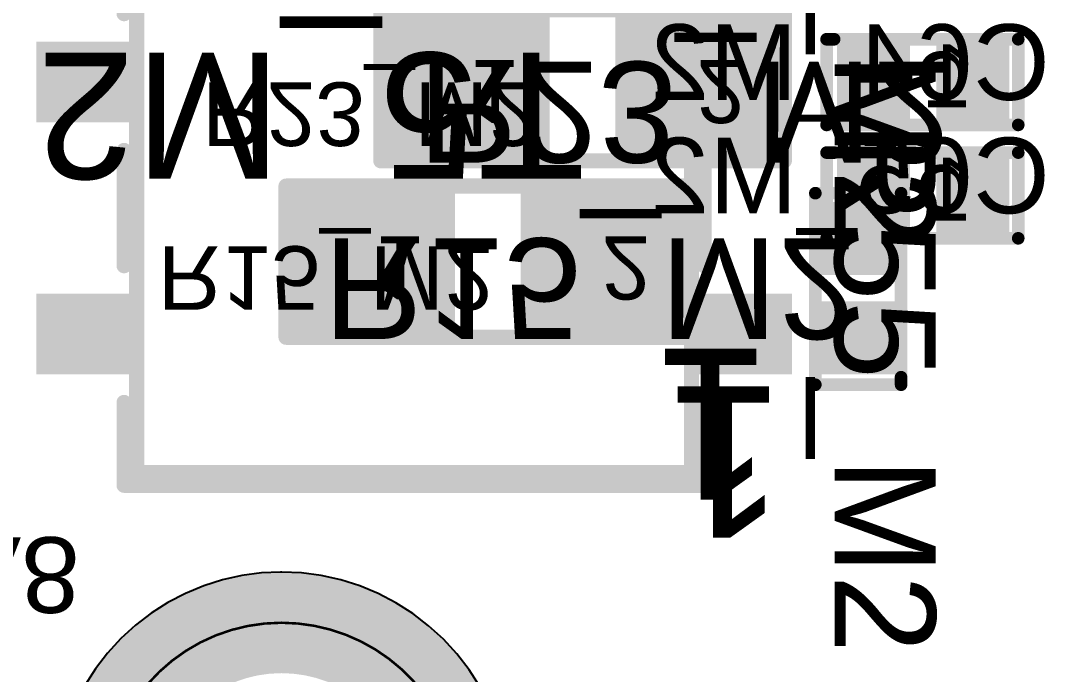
# Model space of a CAD drawing. Header units: inches. Extents: x -0.3 to 12.2, y -3.2 to 4.4.
# Drawn here: x 1.6259 to 2.032, y 0.4414 to 0.7009 of the extents above; entities that cross this region are included whole.
import ezdxf

# ---------------------------------------------------------------- set-up
doc = ezdxf.new("R2010")
doc.units = ezdxf.units.IN
doc.header["$MEASUREMENT"] = 0
for name, color, linetype in [('Board', 76, 'Continuous'), ('Board Layer Stack Bottom Overlay', 54, 'Continuous'), ('Board Layer Stack Bottom Solder', 6, 'Continuous'), ('Bottom Assembly', 216, 'Continuous'), ('Bottom Layer_L8', 5, 'Continuous'), ('Bottom Paste', 16, 'Continuous'), ('FAB', 56, 'Continuous'), ('Plane_L2', 76, 'Continuous'), ('Plane_L4', 136, 'Continuous'), ('Plane_L5', 16, 'Continuous'), ('Plane_L7', 216, 'Continuous'), ('Top Assembly', 6, 'Continuous'), ('Top Overlay', 2, 'Continuous'), ('Top Paste', 8, 'Continuous'), ('Top Solder', 216, 'Continuous'), ('TOP_L1', 1, 'Continuous')]:
    doc.layers.add(name, color=color, linetype=linetype)
doc.styles.add('Arial', font='', dxfattribs={"height": 0.2})
doc.styles.get('Arial').set_extended_font_data('Arial')

# ---------------------------------------------------------------- blocks, each defined once
blk = doc.blocks.new('R0402_1')
at = {"layer": 'Top Paste'}
for points in [[(-0.006, 0.0125), (-0.006, -0.0125), (-0.031, -0.0125), (-0.031, 0.0125)], [(0.0334, 0.0125), (0.0334, -0.0125), (0.0084, -0.0125), (0.0084, 0.0125)]]:
    blk.add_hatch(color=8, dxfattribs=at).paths.add_polyline_path(points)
at = {"layer": 'Top Solder'}
for points in [[(-0.004, 0.0145), (-0.004, -0.0145), (-0.033, -0.0145), (-0.033, 0.0145)], [(0.0354, 0.0145), (0.0354, -0.0145), (0.0064, -0.0145), (0.0064, 0.0145)]]:
    blk.add_hatch(color=216, dxfattribs=at).paths.add_polyline_path(points)
at = {"layer": 'TOP_L1'}
for points in [[(-0.006, 0.0125), (-0.006, -0.0125), (-0.031, -0.0125), (-0.031, 0.0125)], [(0.0334, 0.0125), (0.0334, -0.0125), (0.0084, -0.0125), (0.0084, 0.0125)]]:
    blk.add_hatch(color=1, dxfattribs=at).paths.add_polyline_path(points)
at = {"layer": 'Top Assembly'}
for points in [[(-0.0365, -0.017, 0.005, 0.005, 0), (-0.0365, 0.017, 0.005, 0.005, 0)], [(0.0395, 0.017, 0.005, 0.005, 0), (-0.0365, 0.017, 0.005, 0.005, 0)], [(0.0395, -0.017, 0.005, 0.005, 0), (0.0395, 0.017, 0.005, 0.005, 0)], [(0.0395, -0.017, 0.005, 0.005, 0), (-0.0365, -0.017, 0.005, 0.005, 0)]]:
    blk.add_lwpolyline(points, format="xyseb", dxfattribs=at)
for points in [[(-0.03775, 0.017, 0.0025, 0.0025, 1), (-0.03525, 0.017, 0.0025, 0.0025, 1)], [(-0.03775, 0.017, 0.0025, 0.0025, 1), (-0.03525, 0.017, 0.0025, 0.0025, 1)], [(0.03825, 0.017, 0.0025, 0.0025, 1), (0.04075, 0.017, 0.0025, 0.0025, 1)], [(0.03825, 0.017, 0.0025, 0.0025, 1), (0.04075, 0.017, 0.0025, 0.0025, 1)], [(-0.03775, -0.017, 0.0025, 0.0025, 1), (-0.03525, -0.017, 0.0025, 0.0025, 1)], [(-0.03775, -0.017, 0.0025, 0.0025, 1), (-0.03525, -0.017, 0.0025, 0.0025, 1)], [(0.03825, -0.017, 0.0025, 0.0025, 1), (0.04075, -0.017, 0.0025, 0.0025, 1)], [(0.03825, -0.017, 0.0025, 0.0025, 1), (0.04075, -0.017, 0.0025, 0.0025, 1)]]:
    blk.add_lwpolyline(points, format="xyseb", close=True, dxfattribs=at)
at = {"layer": 'Top Overlay'}
for points in [[(-0.0365, -0.017, 0.005, 0.005, 0), (-0.0365, 0.017, 0.005, 0.005, 0)], [(0.0365, 0.017, 0.005, 0.005, 0), (-0.0365, 0.017, 0.005, 0.005, 0)], [(0.0395, 0.017, 0.005, 0.005, 0), (0.0365, 0.017, 0.005, 0.005, 0)], [(0.0395, -0.017, 0.005, 0.005, 0), (0.0395, 0.017, 0.005, 0.005, 0)], [(0.0395, -0.017, 0.005, 0.005, 0), (-0.0365, -0.017, 0.005, 0.005, 0)]]:
    blk.add_lwpolyline(points, format="xyseb", dxfattribs=at)
for points in [[(-0.03775, 0.017, 0.0025, 0.0025, 1), (-0.03525, 0.017, 0.0025, 0.0025, 1)], [(-0.03775, 0.017, 0.0025, 0.0025, 1), (-0.03525, 0.017, 0.0025, 0.0025, 1)], [(0.03525, 0.017, 0.0025, 0.0025, 1), (0.03775, 0.017, 0.0025, 0.0025, 1)], [(0.03525, 0.017, 0.0025, 0.0025, 1), (0.03775, 0.017, 0.0025, 0.0025, 1)], [(0.03825, 0.017, 0.0025, 0.0025, 1), (0.04075, 0.017, 0.0025, 0.0025, 1)], [(0.03825, 0.017, 0.0025, 0.0025, 1), (0.04075, 0.017, 0.0025, 0.0025, 1)], [(-0.03775, -0.017, 0.0025, 0.0025, 1), (-0.03525, -0.017, 0.0025, 0.0025, 1)], [(-0.03775, -0.017, 0.0025, 0.0025, 1), (-0.03525, -0.017, 0.0025, 0.0025, 1)], [(0.03825, -0.017, 0.0025, 0.0025, 1), (0.04075, -0.017, 0.0025, 0.0025, 1)], [(0.03825, -0.017, 0.0025, 0.0025, 1), (0.04075, -0.017, 0.0025, 0.0025, 1)]]:
    blk.add_lwpolyline(points, format="xyseb", close=True, dxfattribs=at)
at = {"layer": 'Top Assembly', "style": 'Arial'}
blk.add_text('R55_M2', height=0.04, dxfattribs=at).set_placement((-0.06523, -0.0093))
blk = doc.blocks.new('R0402_3')
at = {"layer": 'Top Paste'}
for points in [[(-0.006, 0.0125), (-0.006, -0.0125), (-0.031, -0.0125), (-0.031, 0.0125)], [(0.0334, 0.0125), (0.0334, -0.0125), (0.0084, -0.0125), (0.0084, 0.0125)]]:
    blk.add_hatch(color=8, dxfattribs=at).paths.add_polyline_path(points)
at = {"layer": 'Top Solder'}
for points in [[(-0.004, 0.0145), (-0.004, -0.0145), (-0.033, -0.0145), (-0.033, 0.0145)], [(0.0354, 0.0145), (0.0354, -0.0145), (0.0064, -0.0145), (0.0064, 0.0145)]]:
    blk.add_hatch(color=216, dxfattribs=at).paths.add_polyline_path(points)
at = {"layer": 'TOP_L1'}
for points in [[(-0.006, 0.0125), (-0.006, -0.0125), (-0.031, -0.0125), (-0.031, 0.0125)], [(0.0334, 0.0125), (0.0334, -0.0125), (0.0084, -0.0125), (0.0084, 0.0125)]]:
    blk.add_hatch(color=1, dxfattribs=at).paths.add_polyline_path(points)
at = {"layer": 'Top Assembly'}
for points in [[(-0.0365, -0.017, 0.005, 0.005, 0), (-0.0365, 0.017, 0.005, 0.005, 0)], [(0.0395, 0.017, 0.005, 0.005, 0), (-0.0365, 0.017, 0.005, 0.005, 0)], [(0.0395, -0.017, 0.005, 0.005, 0), (0.0395, 0.017, 0.005, 0.005, 0)], [(0.0395, -0.017, 0.005, 0.005, 0), (-0.0365, -0.017, 0.005, 0.005, 0)]]:
    blk.add_lwpolyline(points, format="xyseb", dxfattribs=at)
for points in [[(-0.03775, 0.017, 0.0025, 0.0025, 1), (-0.03525, 0.017, 0.0025, 0.0025, 1)], [(-0.03775, 0.017, 0.0025, 0.0025, 1), (-0.03525, 0.017, 0.0025, 0.0025, 1)], [(0.03825, 0.017, 0.0025, 0.0025, 1), (0.04075, 0.017, 0.0025, 0.0025, 1)], [(0.03825, 0.017, 0.0025, 0.0025, 1), (0.04075, 0.017, 0.0025, 0.0025, 1)], [(-0.03775, -0.017, 0.0025, 0.0025, 1), (-0.03525, -0.017, 0.0025, 0.0025, 1)], [(-0.03775, -0.017, 0.0025, 0.0025, 1), (-0.03525, -0.017, 0.0025, 0.0025, 1)], [(0.03825, -0.017, 0.0025, 0.0025, 1), (0.04075, -0.017, 0.0025, 0.0025, 1)], [(0.03825, -0.017, 0.0025, 0.0025, 1), (0.04075, -0.017, 0.0025, 0.0025, 1)]]:
    blk.add_lwpolyline(points, format="xyseb", close=True, dxfattribs=at)
at = {"layer": 'Top Overlay'}
for points in [[(-0.0365, -0.017, 0.005, 0.005, 0), (-0.0365, 0.017, 0.005, 0.005, 0)], [(0.0365, 0.017, 0.005, 0.005, 0), (-0.0365, 0.017, 0.005, 0.005, 0)], [(0.0395, 0.017, 0.005, 0.005, 0), (0.0365, 0.017, 0.005, 0.005, 0)], [(0.0395, -0.017, 0.005, 0.005, 0), (0.0395, 0.017, 0.005, 0.005, 0)], [(0.0395, -0.017, 0.005, 0.005, 0), (-0.0365, -0.017, 0.005, 0.005, 0)]]:
    blk.add_lwpolyline(points, format="xyseb", dxfattribs=at)
for points in [[(-0.03775, 0.017, 0.0025, 0.0025, 1), (-0.03525, 0.017, 0.0025, 0.0025, 1)], [(-0.03775, 0.017, 0.0025, 0.0025, 1), (-0.03525, 0.017, 0.0025, 0.0025, 1)], [(0.03525, 0.017, 0.0025, 0.0025, 1), (0.03775, 0.017, 0.0025, 0.0025, 1)], [(0.03525, 0.017, 0.0025, 0.0025, 1), (0.03775, 0.017, 0.0025, 0.0025, 1)], [(0.03825, 0.017, 0.0025, 0.0025, 1), (0.04075, 0.017, 0.0025, 0.0025, 1)], [(0.03825, 0.017, 0.0025, 0.0025, 1), (0.04075, 0.017, 0.0025, 0.0025, 1)], [(-0.03775, -0.017, 0.0025, 0.0025, 1), (-0.03525, -0.017, 0.0025, 0.0025, 1)], [(-0.03775, -0.017, 0.0025, 0.0025, 1), (-0.03525, -0.017, 0.0025, 0.0025, 1)], [(0.03825, -0.017, 0.0025, 0.0025, 1), (0.04075, -0.017, 0.0025, 0.0025, 1)], [(0.03825, -0.017, 0.0025, 0.0025, 1), (0.04075, -0.017, 0.0025, 0.0025, 1)]]:
    blk.add_lwpolyline(points, format="xyseb", close=True, dxfattribs=at)
at = {"layer": 'Top Assembly', "style": 'Arial'}
blk.add_text('R54_M2', height=0.04, dxfattribs=at).set_placement((-0.06523, -0.0093))
blk = doc.blocks.new('C0402_B_25')
at = {"layer": 'Board Layer Stack Bottom Solder'}
for points in [[(-0.004, 0.0145), (-0.004, -0.0145), (-0.033, -0.0145), (-0.033, 0.0145)], [(0.0354, 0.0145), (0.0354, -0.0145), (0.0064, -0.0145), (0.0064, 0.0145)]]:
    blk.add_hatch(color=6, dxfattribs=at).paths.add_polyline_path(points)
at = {"layer": 'Bottom Layer_L8'}
for points in [[(-0.006, 0.0125), (-0.006, -0.0125), (-0.031, -0.0125), (-0.031, 0.0125)], [(0.0334, 0.0125), (0.0334, -0.0125), (0.0084, -0.0125), (0.0084, 0.0125)]]:
    blk.add_hatch(color=5, dxfattribs=at).paths.add_polyline_path(points)
at = {"layer": 'Bottom Paste'}
for points in [[(-0.006, 0.0125), (-0.006, -0.0125), (-0.031, -0.0125), (-0.031, 0.0125)], [(0.0334, 0.0125), (0.0334, -0.0125), (0.0084, -0.0125), (0.0084, 0.0125)]]:
    blk.add_hatch(color=16, dxfattribs=at).paths.add_polyline_path(points)
at = {"layer": 'Board Layer Stack Bottom Overlay'}
for points in [[(-0.0365, 0.017, 0.005, 0.005, 0), (-0.0365, -0.017, 0.005, 0.005, 0)], [(0.0395, 0.017, 0.005, 0.005, 0), (-0.0365, 0.017, 0.005, 0.005, 0)], [(0.0395, 0.017, 0.005, 0.005, 0), (0.0395, -0.017, 0.005, 0.005, 0)], [(0.0365, -0.017, 0.005, 0.005, 0), (-0.0365, -0.017, 0.005, 0.005, 0)], [(0.0395, -0.017, 0.005, 0.005, 0), (0.0365, -0.017, 0.005, 0.005, 0)]]:
    blk.add_lwpolyline(points, format="xyseb", dxfattribs=at)
for points in [[(-0.03775, 0.017, 0.0025, 0.0025, 1), (-0.03525, 0.017, 0.0025, 0.0025, 1)], [(-0.03775, 0.017, 0.0025, 0.0025, 1), (-0.03525, 0.017, 0.0025, 0.0025, 1)], [(0.03825, 0.017, 0.0025, 0.0025, 1), (0.04075, 0.017, 0.0025, 0.0025, 1)], [(0.03825, 0.017, 0.0025, 0.0025, 1), (0.04075, 0.017, 0.0025, 0.0025, 1)], [(-0.03775, -0.017, 0.0025, 0.0025, 1), (-0.03525, -0.017, 0.0025, 0.0025, 1)], [(-0.03775, -0.017, 0.0025, 0.0025, 1), (-0.03525, -0.017, 0.0025, 0.0025, 1)], [(0.03525, -0.017, 0.0025, 0.0025, 1), (0.03775, -0.017, 0.0025, 0.0025, 1)], [(0.03525, -0.017, 0.0025, 0.0025, 1), (0.03775, -0.017, 0.0025, 0.0025, 1)], [(0.03825, -0.017, 0.0025, 0.0025, 1), (0.04075, -0.017, 0.0025, 0.0025, 1)], [(0.03825, -0.017, 0.0025, 0.0025, 1), (0.04075, -0.017, 0.0025, 0.0025, 1)]]:
    blk.add_lwpolyline(points, format="xyseb", close=True, dxfattribs=at)
at = {"layer": 'Bottom Assembly'}
for points in [[(-0.0365, 0.017, 0.005, 0.005, 0), (-0.0365, -0.017, 0.005, 0.005, 0)], [(0.0395, 0.017, 0.005, 0.005, 0), (-0.0365, 0.017, 0.005, 0.005, 0)], [(0.0395, 0.017, 0.005, 0.005, 0), (0.0395, -0.017, 0.005, 0.005, 0)], [(0.0395, -0.017, 0.005, 0.005, 0), (-0.0365, -0.017, 0.005, 0.005, 0)]]:
    blk.add_lwpolyline(points, format="xyseb", dxfattribs=at)
for points in [[(-0.03775, 0.017, 0.0025, 0.0025, 1), (-0.03525, 0.017, 0.0025, 0.0025, 1)], [(-0.03775, 0.017, 0.0025, 0.0025, 1), (-0.03525, 0.017, 0.0025, 0.0025, 1)], [(0.03825, 0.017, 0.0025, 0.0025, 1), (0.04075, 0.017, 0.0025, 0.0025, 1)], [(0.03825, 0.017, 0.0025, 0.0025, 1), (0.04075, 0.017, 0.0025, 0.0025, 1)], [(-0.03775, -0.017, 0.0025, 0.0025, 1), (-0.03525, -0.017, 0.0025, 0.0025, 1)], [(-0.03775, -0.017, 0.0025, 0.0025, 1), (-0.03525, -0.017, 0.0025, 0.0025, 1)], [(0.03825, -0.017, 0.0025, 0.0025, 1), (0.04075, -0.017, 0.0025, 0.0025, 1)], [(0.03825, -0.017, 0.0025, 0.0025, 1), (0.04075, -0.017, 0.0025, 0.0025, 1)]]:
    blk.add_lwpolyline(points, format="xyseb", close=True, dxfattribs=at)
at = {"layer": 'Bottom Assembly', "style": 'Arial', "text_generation_flag": 2}
blk.add_text('C65_M2', height=0.03, rotation=180, dxfattribs=at).set_placement((-0.04905, 0.00707))
at = {"layer": 'FAB', "style": 'Arial', "text_generation_flag": 2}
blk.add_text('1', height=0.025, rotation=180, dxfattribs=at).set_placement((-0.0185, 0.01))
blk = doc.blocks.new('C0402_B_27')
at = {"layer": 'Board Layer Stack Bottom Solder'}
for points in [[(-0.004, 0.0145), (-0.004, -0.0145), (-0.033, -0.0145), (-0.033, 0.0145)], [(0.0354, 0.0145), (0.0354, -0.0145), (0.0064, -0.0145), (0.0064, 0.0145)]]:
    blk.add_hatch(color=6, dxfattribs=at).paths.add_polyline_path(points)
at = {"layer": 'Bottom Layer_L8'}
for points in [[(-0.006, 0.0125), (-0.006, -0.0125), (-0.031, -0.0125), (-0.031, 0.0125)], [(0.0334, 0.0125), (0.0334, -0.0125), (0.0084, -0.0125), (0.0084, 0.0125)]]:
    blk.add_hatch(color=5, dxfattribs=at).paths.add_polyline_path(points)
at = {"layer": 'Bottom Paste'}
for points in [[(-0.006, 0.0125), (-0.006, -0.0125), (-0.031, -0.0125), (-0.031, 0.0125)], [(0.0334, 0.0125), (0.0334, -0.0125), (0.0084, -0.0125), (0.0084, 0.0125)]]:
    blk.add_hatch(color=16, dxfattribs=at).paths.add_polyline_path(points)
at = {"layer": 'Board Layer Stack Bottom Overlay'}
for points in [[(-0.0365, 0.017, 0.005, 0.005, 0), (-0.0365, -0.017, 0.005, 0.005, 0)], [(0.0395, 0.017, 0.005, 0.005, 0), (-0.0365, 0.017, 0.005, 0.005, 0)], [(0.0395, 0.017, 0.005, 0.005, 0), (0.0395, -0.017, 0.005, 0.005, 0)], [(0.0365, -0.017, 0.005, 0.005, 0), (-0.0365, -0.017, 0.005, 0.005, 0)], [(0.0395, -0.017, 0.005, 0.005, 0), (0.0365, -0.017, 0.005, 0.005, 0)]]:
    blk.add_lwpolyline(points, format="xyseb", dxfattribs=at)
for points in [[(-0.03775, 0.017, 0.0025, 0.0025, 1), (-0.03525, 0.017, 0.0025, 0.0025, 1)], [(-0.03775, 0.017, 0.0025, 0.0025, 1), (-0.03525, 0.017, 0.0025, 0.0025, 1)], [(0.03825, 0.017, 0.0025, 0.0025, 1), (0.04075, 0.017, 0.0025, 0.0025, 1)], [(0.03825, 0.017, 0.0025, 0.0025, 1), (0.04075, 0.017, 0.0025, 0.0025, 1)], [(-0.03775, -0.017, 0.0025, 0.0025, 1), (-0.03525, -0.017, 0.0025, 0.0025, 1)], [(-0.03775, -0.017, 0.0025, 0.0025, 1), (-0.03525, -0.017, 0.0025, 0.0025, 1)], [(0.03525, -0.017, 0.0025, 0.0025, 1), (0.03775, -0.017, 0.0025, 0.0025, 1)], [(0.03525, -0.017, 0.0025, 0.0025, 1), (0.03775, -0.017, 0.0025, 0.0025, 1)], [(0.03825, -0.017, 0.0025, 0.0025, 1), (0.04075, -0.017, 0.0025, 0.0025, 1)], [(0.03825, -0.017, 0.0025, 0.0025, 1), (0.04075, -0.017, 0.0025, 0.0025, 1)]]:
    blk.add_lwpolyline(points, format="xyseb", close=True, dxfattribs=at)
at = {"layer": 'Bottom Assembly'}
for points in [[(-0.0365, 0.017, 0.005, 0.005, 0), (-0.0365, -0.017, 0.005, 0.005, 0)], [(0.0395, 0.017, 0.005, 0.005, 0), (-0.0365, 0.017, 0.005, 0.005, 0)], [(0.0395, 0.017, 0.005, 0.005, 0), (0.0395, -0.017, 0.005, 0.005, 0)], [(0.0395, -0.017, 0.005, 0.005, 0), (-0.0365, -0.017, 0.005, 0.005, 0)]]:
    blk.add_lwpolyline(points, format="xyseb", dxfattribs=at)
for points in [[(-0.03775, 0.017, 0.0025, 0.0025, 1), (-0.03525, 0.017, 0.0025, 0.0025, 1)], [(-0.03775, 0.017, 0.0025, 0.0025, 1), (-0.03525, 0.017, 0.0025, 0.0025, 1)], [(0.03825, 0.017, 0.0025, 0.0025, 1), (0.04075, 0.017, 0.0025, 0.0025, 1)], [(0.03825, 0.017, 0.0025, 0.0025, 1), (0.04075, 0.017, 0.0025, 0.0025, 1)], [(-0.03775, -0.017, 0.0025, 0.0025, 1), (-0.03525, -0.017, 0.0025, 0.0025, 1)], [(-0.03775, -0.017, 0.0025, 0.0025, 1), (-0.03525, -0.017, 0.0025, 0.0025, 1)], [(0.03825, -0.017, 0.0025, 0.0025, 1), (0.04075, -0.017, 0.0025, 0.0025, 1)], [(0.03825, -0.017, 0.0025, 0.0025, 1), (0.04075, -0.017, 0.0025, 0.0025, 1)]]:
    blk.add_lwpolyline(points, format="xyseb", close=True, dxfattribs=at)
at = {"layer": 'Bottom Assembly', "style": 'Arial', "text_generation_flag": 2}
blk.add_text('C64_M2', height=0.03, rotation=180, dxfattribs=at).set_placement((-0.04905, 0.00707))
at = {"layer": 'FAB', "style": 'Arial', "text_generation_flag": 2}
blk.add_text('1', height=0.025, rotation=180, dxfattribs=at).set_placement((-0.0185, 0.01))
blk = doc.blocks.new('C0402_B_49')
at = {"layer": 'Board Layer Stack Bottom Solder'}
for points in [[(-0.004, 0.0145), (-0.004, -0.0145), (-0.033, -0.0145), (-0.033, 0.0145)], [(0.0354, 0.0145), (0.0354, -0.0145), (0.0064, -0.0145), (0.0064, 0.0145)]]:
    blk.add_hatch(color=6, dxfattribs=at).paths.add_polyline_path(points)
at = {"layer": 'Bottom Layer_L8'}
for points in [[(-0.006, 0.0125), (-0.006, -0.0125), (-0.031, -0.0125), (-0.031, 0.0125)], [(0.0334, 0.0125), (0.0334, -0.0125), (0.0084, -0.0125), (0.0084, 0.0125)]]:
    blk.add_hatch(color=5, dxfattribs=at).paths.add_polyline_path(points)
at = {"layer": 'Bottom Paste'}
for points in [[(-0.006, 0.0125), (-0.006, -0.0125), (-0.031, -0.0125), (-0.031, 0.0125)], [(0.0334, 0.0125), (0.0334, -0.0125), (0.0084, -0.0125), (0.0084, 0.0125)]]:
    blk.add_hatch(color=16, dxfattribs=at).paths.add_polyline_path(points)
at = {"layer": 'Board Layer Stack Bottom Overlay'}
for points in [[(-0.0365, -0.017, 0.005, 0.005, 0), (-0.0365, 0.017, 0.005, 0.005, 0)], [(-0.0365, 0.017, 0.005, 0.005, 0), (0.0395, 0.017, 0.005, 0.005, 0)], [(0.0395, -0.017, 0.005, 0.005, 0), (0.0395, 0.017, 0.005, 0.005, 0)], [(-0.0365, -0.017, 0.005, 0.005, 0), (0.0365, -0.017, 0.005, 0.005, 0)], [(0.0365, -0.017, 0.005, 0.005, 0), (0.0395, -0.017, 0.005, 0.005, 0)]]:
    blk.add_lwpolyline(points, format="xyseb", dxfattribs=at)
for points in [[(-0.03775, 0.017, 0.0025, 0.0025, 1), (-0.03525, 0.017, 0.0025, 0.0025, 1)], [(-0.03775, 0.017, 0.0025, 0.0025, 1), (-0.03525, 0.017, 0.0025, 0.0025, 1)], [(0.03825, 0.017, 0.0025, 0.0025, 1), (0.04075, 0.017, 0.0025, 0.0025, 1)], [(0.03825, 0.017, 0.0025, 0.0025, 1), (0.04075, 0.017, 0.0025, 0.0025, 1)], [(-0.03775, -0.017, 0.0025, 0.0025, 1), (-0.03525, -0.017, 0.0025, 0.0025, 1)], [(-0.03775, -0.017, 0.0025, 0.0025, 1), (-0.03525, -0.017, 0.0025, 0.0025, 1)], [(0.03525, -0.017, 0.0025, 0.0025, 1), (0.03775, -0.017, 0.0025, 0.0025, 1)], [(0.03525, -0.017, 0.0025, 0.0025, 1), (0.03775, -0.017, 0.0025, 0.0025, 1)], [(0.03825, -0.017, 0.0025, 0.0025, 1), (0.04075, -0.017, 0.0025, 0.0025, 1)], [(0.03825, -0.017, 0.0025, 0.0025, 1), (0.04075, -0.017, 0.0025, 0.0025, 1)]]:
    blk.add_lwpolyline(points, format="xyseb", close=True, dxfattribs=at)
at = {"layer": 'Bottom Assembly'}
for points in [[(-0.0365, -0.017, 0.005, 0.005, 0), (-0.0365, 0.017, 0.005, 0.005, 0)], [(-0.0365, 0.017, 0.005, 0.005, 0), (0.0395, 0.017, 0.005, 0.005, 0)], [(0.0395, -0.017, 0.005, 0.005, 0), (0.0395, 0.017, 0.005, 0.005, 0)], [(-0.0365, -0.017, 0.005, 0.005, 0), (0.0395, -0.017, 0.005, 0.005, 0)]]:
    blk.add_lwpolyline(points, format="xyseb", dxfattribs=at)
for points in [[(-0.03775, 0.017, 0.0025, 0.0025, 1), (-0.03525, 0.017, 0.0025, 0.0025, 1)], [(-0.03775, 0.017, 0.0025, 0.0025, 1), (-0.03525, 0.017, 0.0025, 0.0025, 1)], [(0.03825, 0.017, 0.0025, 0.0025, 1), (0.04075, 0.017, 0.0025, 0.0025, 1)], [(0.03825, 0.017, 0.0025, 0.0025, 1), (0.04075, 0.017, 0.0025, 0.0025, 1)], [(-0.03775, -0.017, 0.0025, 0.0025, 1), (-0.03525, -0.017, 0.0025, 0.0025, 1)], [(-0.03775, -0.017, 0.0025, 0.0025, 1), (-0.03525, -0.017, 0.0025, 0.0025, 1)], [(0.03825, -0.017, 0.0025, 0.0025, 1), (0.04075, -0.017, 0.0025, 0.0025, 1)], [(0.03825, -0.017, 0.0025, 0.0025, 1), (0.04075, -0.017, 0.0025, 0.0025, 1)]]:
    blk.add_lwpolyline(points, format="xyseb", close=True, dxfattribs=at)
at = {"layer": 'Bottom Assembly', "style": 'Arial', "text_generation_flag": 2}
blk.add_text('C40_A8', height=0.03, rotation=180, dxfattribs=at).set_placement((-0.04695, 0.00707))
at = {"layer": 'FAB', "style": 'Arial', "text_generation_flag": 2}
blk.add_text('1', height=0.025, rotation=180, dxfattribs=at).set_placement((-0.0185, 0.01))
blk = doc.blocks.new('CD542_MNC_97')
at = {"layer": 'Top Paste'}
for points in [[(-0.14781, 0.11402), (-0.11, 0.11402), (-0.11, 0.08598), (-0.14781, 0.08598)], [(0.11, 0.11402), (0.14781, 0.11402), (0.14781, 0.08598), (0.11, 0.08598)], [(-0.14781, 0.01402), (-0.11, 0.01402), (-0.11, -0.01402), (-0.14781, -0.01402)], [(0.11, 0.01402), (0.14781, 0.01402), (0.14781, -0.01402), (0.11, -0.01402)], [(-0.14781, -0.08598), (-0.11, -0.08598), (-0.11, -0.11402), (-0.14781, -0.11402)], [(0.11, -0.08598), (0.14781, -0.08598), (0.14781, -0.11402), (0.11, -0.11402)]]:
    blk.add_hatch(color=8, dxfattribs=at).paths.add_polyline_path(points)
at = {"layer": 'Top Solder'}
for points in [[(-0.14981, 0.11602), (-0.108, 0.11602), (-0.108, 0.08398), (-0.14981, 0.08398)], [(0.108, 0.11602), (0.14981, 0.11602), (0.14981, 0.08398), (0.108, 0.08398)], [(-0.14981, 0.01602), (-0.108, 0.01602), (-0.108, -0.01602), (-0.14981, -0.01602)], [(0.108, 0.01602), (0.14981, 0.01602), (0.14981, -0.01602), (0.108, -0.01602)], [(-0.14981, -0.08398), (-0.108, -0.08398), (-0.108, -0.11602), (-0.14981, -0.11602)], [(0.108, -0.08398), (0.14981, -0.08398), (0.14981, -0.11602), (0.108, -0.11602)]]:
    blk.add_hatch(color=216, dxfattribs=at).paths.add_polyline_path(points)
at = {"layer": 'TOP_L1'}
for points in [[(-0.14781, 0.11402), (-0.11, 0.11402), (-0.11, 0.08598), (-0.14781, 0.08598)], [(0.11, 0.11402), (0.14781, 0.11402), (0.14781, 0.08598), (0.11, 0.08598)], [(-0.14781, 0.01402), (-0.11, 0.01402), (-0.11, -0.01402), (-0.14781, -0.01402)], [(0.11, 0.01402), (0.14781, 0.01402), (0.14781, -0.01402), (0.11, -0.01402)], [(-0.14781, -0.08598), (-0.11, -0.08598), (-0.11, -0.11402), (-0.14781, -0.11402)], [(0.11, -0.08598), (0.14781, -0.08598), (0.14781, -0.11402), (0.11, -0.11402)]]:
    blk.add_hatch(color=1, dxfattribs=at).paths.add_polyline_path(points)
at = {"layer": 'Top Assembly'}
for points in [[(0.11, 0.155, 0.006, 0.006, 0), (-0.11, 0.155, 0.006, 0.006, 0)], [(-0.11, 0.155, 0.006, 0.006, 0), (-0.11, -0.155, 0.006, 0.006, 0)], [(0.11, 0.155, 0.006, 0.006, 0), (0.11, -0.155, 0.006, 0.006, 0)], [(0.11, -0.155, 0.006, 0.006, 0), (-0.11, -0.155, 0.006, 0.006, 0)]]:
    blk.add_lwpolyline(points, format="xyseb", dxfattribs=at)
for points in [[(-0.1115, 0.155, 0.003, 0.003, 1), (-0.1085, 0.155, 0.003, 0.003, 1)], [(-0.1115, 0.155, 0.003, 0.003, 1), (-0.1085, 0.155, 0.003, 0.003, 1)], [(0.1085, 0.155, 0.003, 0.003, 1), (0.1115, 0.155, 0.003, 0.003, 1)], [(0.1085, 0.155, 0.003, 0.003, 1), (0.1115, 0.155, 0.003, 0.003, 1)], [(-0.1115, -0.155, 0.003, 0.003, 1), (-0.1085, -0.155, 0.003, 0.003, 1)], [(-0.1115, -0.155, 0.003, 0.003, 1), (-0.1085, -0.155, 0.003, 0.003, 1)], [(0.1085, -0.155, 0.003, 0.003, 1), (0.1115, -0.155, 0.003, 0.003, 1)], [(0.1085, -0.155, 0.003, 0.003, 1), (0.1115, -0.155, 0.003, 0.003, 1)]]:
    blk.add_lwpolyline(points, format="xyseb", close=True, dxfattribs=at)
at = {"layer": 'Top Overlay'}
for points in [[(0.115, 0.16, 0.006, 0.006, 0), (-0.115, 0.16, 0.006, 0.006, 0)], [(-0.115, 0.16, 0.006, 0.006, 0), (-0.115, 0.12712, 0.006, 0.006, 0)], [(0.115, 0.16, 0.006, 0.006, 0), (0.115, 0.12712, 0.006, 0.006, 0)], [(-0.115, 0.07288, 0.006, 0.006, 0), (-0.115, 0.02712, 0.006, 0.006, 0)], [(0.115, 0.07288, 0.006, 0.006, 0), (0.115, 0.02712, 0.006, 0.006, 0)], [(-0.115, -0.02712, 0.006, 0.006, 0), (-0.115, -0.07288, 0.006, 0.006, 0)], [(0.115, -0.02712, 0.006, 0.006, 0), (0.115, -0.07288, 0.006, 0.006, 0)], [(-0.115, -0.12712, 0.006, 0.006, 0), (-0.115, -0.16, 0.006, 0.006, 0)], [(0.115, -0.12712, 0.006, 0.006, 0), (0.115, -0.16, 0.006, 0.006, 0)], [(0.115, -0.16, 0.006, 0.006, 0), (-0.115, -0.16, 0.006, 0.006, 0)]]:
    blk.add_lwpolyline(points, format="xyseb", dxfattribs=at)
for points in [[(-0.1165, 0.16, 0.003, 0.003, 1), (-0.1135, 0.16, 0.003, 0.003, 1)], [(-0.1165, 0.16, 0.003, 0.003, 1), (-0.1135, 0.16, 0.003, 0.003, 1)], [(0.1135, 0.16, 0.003, 0.003, 1), (0.1165, 0.16, 0.003, 0.003, 1)], [(0.1135, 0.16, 0.003, 0.003, 1), (0.1165, 0.16, 0.003, 0.003, 1)], [(-0.1165, 0.12712, 0.003, 0.003, 1), (-0.1135, 0.12712, 0.003, 0.003, 1)], [(0.1135, 0.12712, 0.003, 0.003, 1), (0.1165, 0.12712, 0.003, 0.003, 1)], [(-0.1165, 0.07288, 0.003, 0.003, 1), (-0.1135, 0.07288, 0.003, 0.003, 1)], [(0.1135, 0.07288, 0.003, 0.003, 1), (0.1165, 0.07288, 0.003, 0.003, 1)], [(-0.1165, 0.02712, 0.003, 0.003, 1), (-0.1135, 0.02712, 0.003, 0.003, 1)], [(0.1135, 0.02712, 0.003, 0.003, 1), (0.1165, 0.02712, 0.003, 0.003, 1)], [(-0.1165, -0.02712, 0.003, 0.003, 1), (-0.1135, -0.02712, 0.003, 0.003, 1)], [(0.1135, -0.02712, 0.003, 0.003, 1), (0.1165, -0.02712, 0.003, 0.003, 1)], [(-0.1165, -0.07288, 0.003, 0.003, 1), (-0.1135, -0.07288, 0.003, 0.003, 1)], [(0.1135, -0.07288, 0.003, 0.003, 1), (0.1165, -0.07288, 0.003, 0.003, 1)], [(-0.1165, -0.12712, 0.003, 0.003, 1), (-0.1135, -0.12712, 0.003, 0.003, 1)], [(0.1135, -0.12712, 0.003, 0.003, 1), (0.1165, -0.12712, 0.003, 0.003, 1)], [(-0.1165, -0.16, 0.003, 0.003, 1), (-0.1135, -0.16, 0.003, 0.003, 1)], [(-0.1165, -0.16, 0.003, 0.003, 1), (-0.1135, -0.16, 0.003, 0.003, 1)], [(0.1135, -0.16, 0.003, 0.003, 1), (0.1165, -0.16, 0.003, 0.003, 1)], [(0.1135, -0.16, 0.003, 0.003, 1), (0.1165, -0.16, 0.003, 0.003, 1)]]:
    blk.add_lwpolyline(points, format="xyseb", close=True, dxfattribs=at)
at = {"layer": 'Top Assembly', "style": 'Arial'}
for s, height, p in [('1', 0.06, (-0.14206, 0.10576)), ('T5_M2', 0.05, (-0.06779, -0.01161))]:
    blk.add_text(s, height=height, dxfattribs=at).set_placement(p)
at = {"layer": 'Top Overlay', "style": 'Arial'}
blk.add_text('1', height=0.06, dxfattribs=at).set_placement((-0.14706, 0.12076))
blk = doc.blocks.new('R0805_B_356')
at = {"layer": 'Board Layer Stack Bottom Solder'}
for points in [[(-0.013, 0.027), (-0.013, -0.027), (-0.077, -0.027), (-0.077, 0.027)], [(0.077, 0.027), (0.077, -0.027), (0.013, -0.027), (0.013, 0.027)]]:
    blk.add_hatch(color=6, dxfattribs=at).paths.add_polyline_path(points)
at = {"layer": 'Bottom Layer_L8'}
for points in [[(-0.015, 0.025), (-0.015, -0.025), (-0.075, -0.025), (-0.075, 0.025)], [(0.075, 0.025), (0.075, -0.025), (0.015, -0.025), (0.015, 0.025)]]:
    blk.add_hatch(color=5, dxfattribs=at).paths.add_polyline_path(points)
at = {"layer": 'Bottom Paste'}
for points in [[(-0.015, 0.025), (-0.015, -0.025), (-0.075, -0.025), (-0.075, 0.025)], [(0.075, 0.025), (0.075, -0.025), (0.015, -0.025), (0.015, 0.025)]]:
    blk.add_hatch(color=16, dxfattribs=at).paths.add_polyline_path(points)
at = {"layer": 'Board Layer Stack Bottom Overlay'}
for points in [[(-0.08, 0.03, 0.006, 0.006, 0), (0.08, 0.03, 0.006, 0.006, 0)], [(-0.08, -0.03, 0.006, 0.006, 0), (-0.08, 0.03, 0.006, 0.006, 0)], [(0.08, -0.03, 0.006, 0.006, 0), (0.08, 0.03, 0.006, 0.006, 0)], [(-0.08, -0.03, 0.006, 0.006, 0), (0.08, -0.03, 0.006, 0.006, 0)]]:
    blk.add_lwpolyline(points, format="xyseb", dxfattribs=at)
for points in [[(-0.0815, 0.03, 0.003, 0.003, 1), (-0.0785, 0.03, 0.003, 0.003, 1)], [(-0.0815, 0.03, 0.003, 0.003, 1), (-0.0785, 0.03, 0.003, 0.003, 1)], [(0.0785, 0.03, 0.003, 0.003, 1), (0.0815, 0.03, 0.003, 0.003, 1)], [(0.0785, 0.03, 0.003, 0.003, 1), (0.0815, 0.03, 0.003, 0.003, 1)], [(-0.0815, -0.03, 0.003, 0.003, 1), (-0.0785, -0.03, 0.003, 0.003, 1)], [(-0.0815, -0.03, 0.003, 0.003, 1), (-0.0785, -0.03, 0.003, 0.003, 1)], [(0.0785, -0.03, 0.003, 0.003, 1), (0.0815, -0.03, 0.003, 0.003, 1)], [(0.0785, -0.03, 0.003, 0.003, 1), (0.0815, -0.03, 0.003, 0.003, 1)]]:
    blk.add_lwpolyline(points, format="xyseb", close=True, dxfattribs=at)
at = {"layer": 'Bottom Assembly'}
for points in [[(-0.08, 0.03, 0.006, 0.006, 0), (0.08, 0.03, 0.006, 0.006, 0)], [(-0.08, -0.03, 0.006, 0.006, 0), (-0.08, 0.03, 0.006, 0.006, 0)], [(0.08, -0.03, 0.006, 0.006, 0), (0.08, 0.03, 0.006, 0.006, 0)], [(-0.08, -0.03, 0.006, 0.006, 0), (0.08, -0.03, 0.006, 0.006, 0)]]:
    blk.add_lwpolyline(points, format="xyseb", dxfattribs=at)
for points in [[(-0.0815, 0.03, 0.003, 0.003, 1), (-0.0785, 0.03, 0.003, 0.003, 1)], [(-0.0815, 0.03, 0.003, 0.003, 1), (-0.0785, 0.03, 0.003, 0.003, 1)], [(0.0785, 0.03, 0.003, 0.003, 1), (0.0815, 0.03, 0.003, 0.003, 1)], [(0.0785, 0.03, 0.003, 0.003, 1), (0.0815, 0.03, 0.003, 0.003, 1)], [(-0.0815, -0.03, 0.003, 0.003, 1), (-0.0785, -0.03, 0.003, 0.003, 1)], [(-0.0815, -0.03, 0.003, 0.003, 1), (-0.0785, -0.03, 0.003, 0.003, 1)], [(0.0785, -0.03, 0.003, 0.003, 1), (0.0815, -0.03, 0.003, 0.003, 1)], [(0.0785, -0.03, 0.003, 0.003, 1), (0.0815, -0.03, 0.003, 0.003, 1)]]:
    blk.add_lwpolyline(points, format="xyseb", close=True, dxfattribs=at)
at = {"layer": 'Bottom Assembly', "style": 'Arial', "text_generation_flag": 2}
blk.add_text('R23_M2', height=0.04, rotation=180, dxfattribs=at).set_placement((-0.06523, 0.0093))
at = {"layer": 'FAB', "style": 'Arial', "text_generation_flag": 2}
for s, p in [('1', (-0.045, 0.01)), ('2', (0.045, 0.01))]:
    blk.add_text(s, height=0.025, rotation=180, dxfattribs=at).set_placement(p)
blk = doc.blocks.new('R0805_B_372')
at = {"layer": 'Board Layer Stack Bottom Solder'}
for points in [[(-0.013, 0.027), (-0.013, -0.027), (-0.077, -0.027), (-0.077, 0.027)], [(0.077, 0.027), (0.077, -0.027), (0.013, -0.027), (0.013, 0.027)]]:
    blk.add_hatch(color=6, dxfattribs=at).paths.add_polyline_path(points)
at = {"layer": 'Bottom Layer_L8'}
for points in [[(-0.015, 0.025), (-0.015, -0.025), (-0.075, -0.025), (-0.075, 0.025)], [(0.075, 0.025), (0.075, -0.025), (0.015, -0.025), (0.015, 0.025)]]:
    blk.add_hatch(color=5, dxfattribs=at).paths.add_polyline_path(points)
at = {"layer": 'Bottom Paste'}
for points in [[(-0.015, 0.025), (-0.015, -0.025), (-0.075, -0.025), (-0.075, 0.025)], [(0.075, 0.025), (0.075, -0.025), (0.015, -0.025), (0.015, 0.025)]]:
    blk.add_hatch(color=16, dxfattribs=at).paths.add_polyline_path(points)
at = {"layer": 'Board Layer Stack Bottom Overlay'}
for points in [[(-0.08, 0.03, 0.006, 0.006, 0), (0.08, 0.03, 0.006, 0.006, 0)], [(-0.08, -0.03, 0.006, 0.006, 0), (-0.08, 0.03, 0.006, 0.006, 0)], [(0.08, -0.03, 0.006, 0.006, 0), (0.08, 0.03, 0.006, 0.006, 0)], [(-0.08, -0.03, 0.006, 0.006, 0), (0.08, -0.03, 0.006, 0.006, 0)]]:
    blk.add_lwpolyline(points, format="xyseb", dxfattribs=at)
for points in [[(-0.0815, 0.03, 0.003, 0.003, 1), (-0.0785, 0.03, 0.003, 0.003, 1)], [(-0.0815, 0.03, 0.003, 0.003, 1), (-0.0785, 0.03, 0.003, 0.003, 1)], [(0.0785, 0.03, 0.003, 0.003, 1), (0.0815, 0.03, 0.003, 0.003, 1)], [(0.0785, 0.03, 0.003, 0.003, 1), (0.0815, 0.03, 0.003, 0.003, 1)], [(-0.0815, -0.03, 0.003, 0.003, 1), (-0.0785, -0.03, 0.003, 0.003, 1)], [(-0.0815, -0.03, 0.003, 0.003, 1), (-0.0785, -0.03, 0.003, 0.003, 1)], [(0.0785, -0.03, 0.003, 0.003, 1), (0.0815, -0.03, 0.003, 0.003, 1)], [(0.0785, -0.03, 0.003, 0.003, 1), (0.0815, -0.03, 0.003, 0.003, 1)]]:
    blk.add_lwpolyline(points, format="xyseb", close=True, dxfattribs=at)
at = {"layer": 'Bottom Assembly'}
for points in [[(-0.08, 0.03, 0.006, 0.006, 0), (0.08, 0.03, 0.006, 0.006, 0)], [(-0.08, -0.03, 0.006, 0.006, 0), (-0.08, 0.03, 0.006, 0.006, 0)], [(0.08, -0.03, 0.006, 0.006, 0), (0.08, 0.03, 0.006, 0.006, 0)], [(-0.08, -0.03, 0.006, 0.006, 0), (0.08, -0.03, 0.006, 0.006, 0)]]:
    blk.add_lwpolyline(points, format="xyseb", dxfattribs=at)
for points in [[(-0.0815, 0.03, 0.003, 0.003, 1), (-0.0785, 0.03, 0.003, 0.003, 1)], [(-0.0815, 0.03, 0.003, 0.003, 1), (-0.0785, 0.03, 0.003, 0.003, 1)], [(0.0785, 0.03, 0.003, 0.003, 1), (0.0815, 0.03, 0.003, 0.003, 1)], [(0.0785, 0.03, 0.003, 0.003, 1), (0.0815, 0.03, 0.003, 0.003, 1)], [(-0.0815, -0.03, 0.003, 0.003, 1), (-0.0785, -0.03, 0.003, 0.003, 1)], [(-0.0815, -0.03, 0.003, 0.003, 1), (-0.0785, -0.03, 0.003, 0.003, 1)], [(0.0785, -0.03, 0.003, 0.003, 1), (0.0815, -0.03, 0.003, 0.003, 1)], [(0.0785, -0.03, 0.003, 0.003, 1), (0.0815, -0.03, 0.003, 0.003, 1)]]:
    blk.add_lwpolyline(points, format="xyseb", close=True, dxfattribs=at)
at = {"layer": 'Bottom Assembly', "style": 'Arial', "text_generation_flag": 2}
blk.add_text('R15_M2', height=0.04, rotation=180, dxfattribs=at).set_placement((-0.06523, 0.0093))
at = {"layer": 'FAB', "style": 'Arial', "text_generation_flag": 2}
for s, p in [('1', (-0.045, 0.01)), ('2', (0.045, 0.01))]:
    blk.add_text(s, height=0.025, rotation=180, dxfattribs=at).set_placement(p)

msp = doc.modelspace()

# ---------------------------------------------------------------- linework, layer by layer
at = {"layer": 'Board'}
for points in [[(1.66572, 0.42087, 0.001, 0.001, -0.294675), (1.72939, 0.46196, 0.001, 0.001, 0)], [(1.72939, 0.46196, 0.001, 0.001, 0), (1.7294, 0.46196, 0.001, 0.001, 0)], [(1.7294, 0.46196, 0.001, 0.001, -0.414214), (1.80012, 0.39124, 0.001, 0.001, 0)]]:
    msp.add_lwpolyline(points, format="xyseb", dxfattribs=at)
for points in [[(1.72914, 0.46196, 0.0005, 0.0005, 1), (1.72964, 0.46196, 0.0005, 0.0005, 1)], [(1.72914, 0.46196, 0.0005, 0.0005, 1), (1.72964, 0.46196, 0.0005, 0.0005, 1)], [(1.72915, 0.46196, 0.0005, 0.0005, 1), (1.72965, 0.46196, 0.0005, 0.0005, 1)], [(1.72915, 0.46196, 0.0005, 0.0005, 1), (1.72965, 0.46196, 0.0005, 0.0005, 1)]]:
    msp.add_lwpolyline(points, format="xyseb", close=True, dxfattribs=at)
at = {"layer": 'Plane_L2'}
for p, q in [((1.71376, 0.48068), (1.7061, 0.47898)), ((1.72155, 0.4817), (1.71376, 0.48068)), ((1.729, 0.48203), (1.72155, 0.4817)), ((1.72926, 0.48205), (1.729, 0.48203)), ((1.72928, 0.48205), (1.72926, 0.48205)), ((1.72934, 0.48205), (1.72928, 0.48205)), ((1.72939, 0.48205), (1.72934, 0.48205)), ((1.7294, 0.48205), (1.72939, 0.48205)), ((1.72939, 0.48205), (1.72939, 0.48205)), ((1.72939, 0.48205), (1.72939, 0.48205)), ((1.72956, 0.48204), (1.7294, 0.48205)), ((1.7294, 0.48205), (1.7294, 0.48205)), ((1.73732, 0.4817), (1.72956, 0.48204)), ((1.74517, 0.48066), (1.73732, 0.4817)), ((1.75291, 0.47895), (1.74517, 0.48066)), ((1.69862, 0.47662), (1.69137, 0.47362)), ((1.7061, 0.47898), (1.69862, 0.47662)), ((1.76046, 0.47657), (1.75291, 0.47895)), ((1.76778, 0.47354), (1.76046, 0.47657)), ((1.69137, 0.47362), (1.68441, 0.46999)), ((1.77481, 0.46988), (1.76778, 0.47354)), ((1.68441, 0.46999), (1.67779, 0.46577)), ((1.78149, 0.46562), (1.77481, 0.46988)), ((1.67779, 0.46577), (1.67156, 0.461)), ((1.78777, 0.4608), (1.78149, 0.46562)), ((1.67156, 0.461), (1.66578, 0.4557)), ((1.79361, 0.45545), (1.78777, 0.4608)), ((1.66578, 0.4557), (1.66047, 0.44991)), ((1.79897, 0.44961), (1.79361, 0.45545)), ((1.66047, 0.44991), (1.6557, 0.44368)), ((1.80379, 0.44332), (1.79897, 0.44961)), ((1.6557, 0.44368), (1.65148, 0.43706)), ((1.80804, 0.43664), (1.80379, 0.44332))]:
    msp.add_line(p, q, dxfattribs=at)
for points in [[(1.66572, 0.42087, 0.04, 0.04, -0.294675), (1.72939, 0.46196, 0.04, 0.04, 0)], [(1.72939, 0.46196, 0.04, 0.04, 0), (1.7294, 0.46196, 0.04, 0.04, 0)], [(1.7294, 0.46196, 0.04, 0.04, -0.414214), (1.80012, 0.39124, 0.04, 0.04, 0)]]:
    msp.add_lwpolyline(points, format="xyseb", dxfattribs=at)
for points in [[(1.71939, 0.46196, 0.02, 0.02, 1), (1.73939, 0.46196, 0.02, 0.02, 1)], [(1.71939, 0.46196, 0.02, 0.02, 1), (1.73939, 0.46196, 0.02, 0.02, 1)], [(1.7194, 0.46196, 0.02, 0.02, 1), (1.7394, 0.46196, 0.02, 0.02, 1)], [(1.7194, 0.46196, 0.02, 0.02, 1), (1.7394, 0.46196, 0.02, 0.02, 1)]]:
    msp.add_lwpolyline(points, format="xyseb", close=True, dxfattribs=at)
at = {"layer": 'Plane_L4'}
for p, q in [((1.71376, 0.48068), (1.7061, 0.47898)), ((1.72155, 0.4817), (1.71376, 0.48068)), ((1.729, 0.48203), (1.72155, 0.4817)), ((1.72926, 0.48205), (1.729, 0.48203)), ((1.72928, 0.48205), (1.72926, 0.48205)), ((1.72934, 0.48205), (1.72928, 0.48205)), ((1.72939, 0.48205), (1.72934, 0.48205)), ((1.7294, 0.48205), (1.72939, 0.48205)), ((1.72939, 0.48205), (1.72939, 0.48205)), ((1.72939, 0.48205), (1.72939, 0.48205)), ((1.72956, 0.48204), (1.7294, 0.48205)), ((1.7294, 0.48205), (1.7294, 0.48205)), ((1.73732, 0.4817), (1.72956, 0.48204)), ((1.74517, 0.48066), (1.73732, 0.4817)), ((1.75291, 0.47895), (1.74517, 0.48066)), ((1.69862, 0.47662), (1.69137, 0.47362)), ((1.7061, 0.47898), (1.69862, 0.47662)), ((1.76046, 0.47657), (1.75291, 0.47895)), ((1.76778, 0.47354), (1.76046, 0.47657)), ((1.69137, 0.47362), (1.68441, 0.46999)), ((1.77481, 0.46988), (1.76778, 0.47354)), ((1.68441, 0.46999), (1.67779, 0.46577)), ((1.78149, 0.46562), (1.77481, 0.46988)), ((1.67779, 0.46577), (1.67156, 0.461)), ((1.78777, 0.4608), (1.78149, 0.46562)), ((1.67156, 0.461), (1.66578, 0.4557)), ((1.79361, 0.45545), (1.78777, 0.4608)), ((1.66578, 0.4557), (1.66047, 0.44991)), ((1.79897, 0.44961), (1.79361, 0.45545)), ((1.66047, 0.44991), (1.6557, 0.44368)), ((1.80379, 0.44332), (1.79897, 0.44961)), ((1.6557, 0.44368), (1.65148, 0.43706)), ((1.80804, 0.43664), (1.80379, 0.44332))]:
    msp.add_line(p, q, dxfattribs=at)
for points in [[(1.66572, 0.42087, 0.04, 0.04, -0.294675), (1.72939, 0.46196, 0.04, 0.04, 0)], [(1.72939, 0.46196, 0.04, 0.04, 0), (1.7294, 0.46196, 0.04, 0.04, 0)], [(1.7294, 0.46196, 0.04, 0.04, -0.414214), (1.80012, 0.39124, 0.04, 0.04, 0)]]:
    msp.add_lwpolyline(points, format="xyseb", dxfattribs=at)
for points in [[(1.71939, 0.46196, 0.02, 0.02, 1), (1.73939, 0.46196, 0.02, 0.02, 1)], [(1.71939, 0.46196, 0.02, 0.02, 1), (1.73939, 0.46196, 0.02, 0.02, 1)], [(1.7194, 0.46196, 0.02, 0.02, 1), (1.7394, 0.46196, 0.02, 0.02, 1)], [(1.7194, 0.46196, 0.02, 0.02, 1), (1.7394, 0.46196, 0.02, 0.02, 1)]]:
    msp.add_lwpolyline(points, format="xyseb", close=True, dxfattribs=at)
at = {"layer": 'Plane_L5'}
for p, q in [((1.71376, 0.48068), (1.7061, 0.47898)), ((1.72155, 0.4817), (1.71376, 0.48068)), ((1.729, 0.48203), (1.72155, 0.4817)), ((1.72926, 0.48205), (1.729, 0.48203)), ((1.72928, 0.48205), (1.72926, 0.48205)), ((1.72934, 0.48205), (1.72928, 0.48205)), ((1.72939, 0.48205), (1.72934, 0.48205)), ((1.7294, 0.48205), (1.72939, 0.48205)), ((1.72939, 0.48205), (1.72939, 0.48205)), ((1.72939, 0.48205), (1.72939, 0.48205)), ((1.72956, 0.48204), (1.7294, 0.48205)), ((1.7294, 0.48205), (1.7294, 0.48205)), ((1.73732, 0.4817), (1.72956, 0.48204)), ((1.74517, 0.48066), (1.73732, 0.4817)), ((1.75291, 0.47895), (1.74517, 0.48066)), ((1.69862, 0.47662), (1.69137, 0.47362)), ((1.7061, 0.47898), (1.69862, 0.47662)), ((1.76046, 0.47657), (1.75291, 0.47895)), ((1.76778, 0.47354), (1.76046, 0.47657)), ((1.69137, 0.47362), (1.68441, 0.46999)), ((1.77481, 0.46988), (1.76778, 0.47354)), ((1.68441, 0.46999), (1.67779, 0.46577)), ((1.78149, 0.46562), (1.77481, 0.46988)), ((1.67779, 0.46577), (1.67156, 0.461)), ((1.78777, 0.4608), (1.78149, 0.46562)), ((1.67156, 0.461), (1.66578, 0.4557)), ((1.79361, 0.45545), (1.78777, 0.4608)), ((1.66578, 0.4557), (1.66047, 0.44991)), ((1.79897, 0.44961), (1.79361, 0.45545)), ((1.66047, 0.44991), (1.6557, 0.44368)), ((1.80379, 0.44332), (1.79897, 0.44961)), ((1.6557, 0.44368), (1.65148, 0.43706)), ((1.80804, 0.43664), (1.80379, 0.44332))]:
    msp.add_line(p, q, dxfattribs=at)
for points in [[(1.66572, 0.42087, 0.04, 0.04, -0.294675), (1.72939, 0.46196, 0.04, 0.04, 0)], [(1.72939, 0.46196, 0.04, 0.04, 0), (1.7294, 0.46196, 0.04, 0.04, 0)], [(1.7294, 0.46196, 0.04, 0.04, -0.414214), (1.80012, 0.39124, 0.04, 0.04, 0)]]:
    msp.add_lwpolyline(points, format="xyseb", dxfattribs=at)
for points in [[(1.71939, 0.46196, 0.02, 0.02, 1), (1.73939, 0.46196, 0.02, 0.02, 1)], [(1.71939, 0.46196, 0.02, 0.02, 1), (1.73939, 0.46196, 0.02, 0.02, 1)], [(1.7194, 0.46196, 0.02, 0.02, 1), (1.7394, 0.46196, 0.02, 0.02, 1)], [(1.7194, 0.46196, 0.02, 0.02, 1), (1.7394, 0.46196, 0.02, 0.02, 1)]]:
    msp.add_lwpolyline(points, format="xyseb", close=True, dxfattribs=at)
at = {"layer": 'Plane_L7'}
for p, q in [((1.71376, 0.48068), (1.7061, 0.47898)), ((1.72155, 0.4817), (1.71376, 0.48068)), ((1.729, 0.48203), (1.72155, 0.4817)), ((1.72926, 0.48205), (1.729, 0.48203)), ((1.72928, 0.48205), (1.72926, 0.48205)), ((1.72934, 0.48205), (1.72928, 0.48205)), ((1.72939, 0.48205), (1.72934, 0.48205)), ((1.7294, 0.48205), (1.72939, 0.48205)), ((1.72939, 0.48205), (1.72939, 0.48205)), ((1.72939, 0.48205), (1.72939, 0.48205)), ((1.72956, 0.48204), (1.7294, 0.48205)), ((1.7294, 0.48205), (1.7294, 0.48205)), ((1.73732, 0.4817), (1.72956, 0.48204)), ((1.74517, 0.48066), (1.73732, 0.4817)), ((1.75291, 0.47895), (1.74517, 0.48066)), ((1.69862, 0.47662), (1.69137, 0.47362)), ((1.7061, 0.47898), (1.69862, 0.47662)), ((1.76046, 0.47657), (1.75291, 0.47895)), ((1.76778, 0.47354), (1.76046, 0.47657)), ((1.69137, 0.47362), (1.68441, 0.46999)), ((1.77481, 0.46988), (1.76778, 0.47354)), ((1.68441, 0.46999), (1.67779, 0.46577)), ((1.78149, 0.46562), (1.77481, 0.46988)), ((1.67779, 0.46577), (1.67156, 0.461)), ((1.78777, 0.4608), (1.78149, 0.46562)), ((1.67156, 0.461), (1.66578, 0.4557)), ((1.79361, 0.45545), (1.78777, 0.4608)), ((1.66578, 0.4557), (1.66047, 0.44991)), ((1.79897, 0.44961), (1.79361, 0.45545)), ((1.66047, 0.44991), (1.6557, 0.44368)), ((1.80379, 0.44332), (1.79897, 0.44961)), ((1.6557, 0.44368), (1.65148, 0.43706)), ((1.80804, 0.43664), (1.80379, 0.44332))]:
    msp.add_line(p, q, dxfattribs=at)
for points in [[(1.66572, 0.42087, 0.04, 0.04, -0.294675), (1.72939, 0.46196, 0.04, 0.04, 0)], [(1.72939, 0.46196, 0.04, 0.04, 0), (1.7294, 0.46196, 0.04, 0.04, 0)], [(1.7294, 0.46196, 0.04, 0.04, -0.414214), (1.80012, 0.39124, 0.04, 0.04, 0)]]:
    msp.add_lwpolyline(points, format="xyseb", dxfattribs=at)
for points in [[(1.71939, 0.46196, 0.02, 0.02, 1), (1.73939, 0.46196, 0.02, 0.02, 1)], [(1.71939, 0.46196, 0.02, 0.02, 1), (1.73939, 0.46196, 0.02, 0.02, 1)], [(1.7194, 0.46196, 0.02, 0.02, 1), (1.7394, 0.46196, 0.02, 0.02, 1)], [(1.7194, 0.46196, 0.02, 0.02, 1), (1.7394, 0.46196, 0.02, 0.02, 1)]]:
    msp.add_lwpolyline(points, format="xyseb", close=True, dxfattribs=at)

# ---------------------------------------------------------------- block references
for name, p, rotation in [('CD542_MNC_97', (1.78202, 0.6765), 180), ('R0402_3', (1.95811, 0.7565), 270), ('C0402_B_27', (1.98506, 0.67648), 180), ('C0402_B_25', (1.98506, 0.6315), 180), ('R0402_1', (1.95811, 0.5959), 270)]:
    msp.add_blockref(name, p, dxfattribs=dict(rotation=rotation))
for name, p in [('R0805_B_356', (1.84883, 0.67523)), ('R0805_B_372', (1.81124, 0.60523)), ('C0402_B_49', (1.545, 0.48882))]:
    msp.add_blockref(name, p)

# ---------------------------------------------------------------- texts
at = {"layer": 'Board Layer Stack Bottom Overlay', "style": 'Arial', "text_generation_flag": 2}
for s, p in [('R23_M2', (1.69793, 0.67634)), ('R15_M2', (1.68034, 0.61134))]:
    msp.add_text(s, height=0.025197, rotation=180, dxfattribs=at).set_placement(p)

doc.saveas('drawing.dxf')
